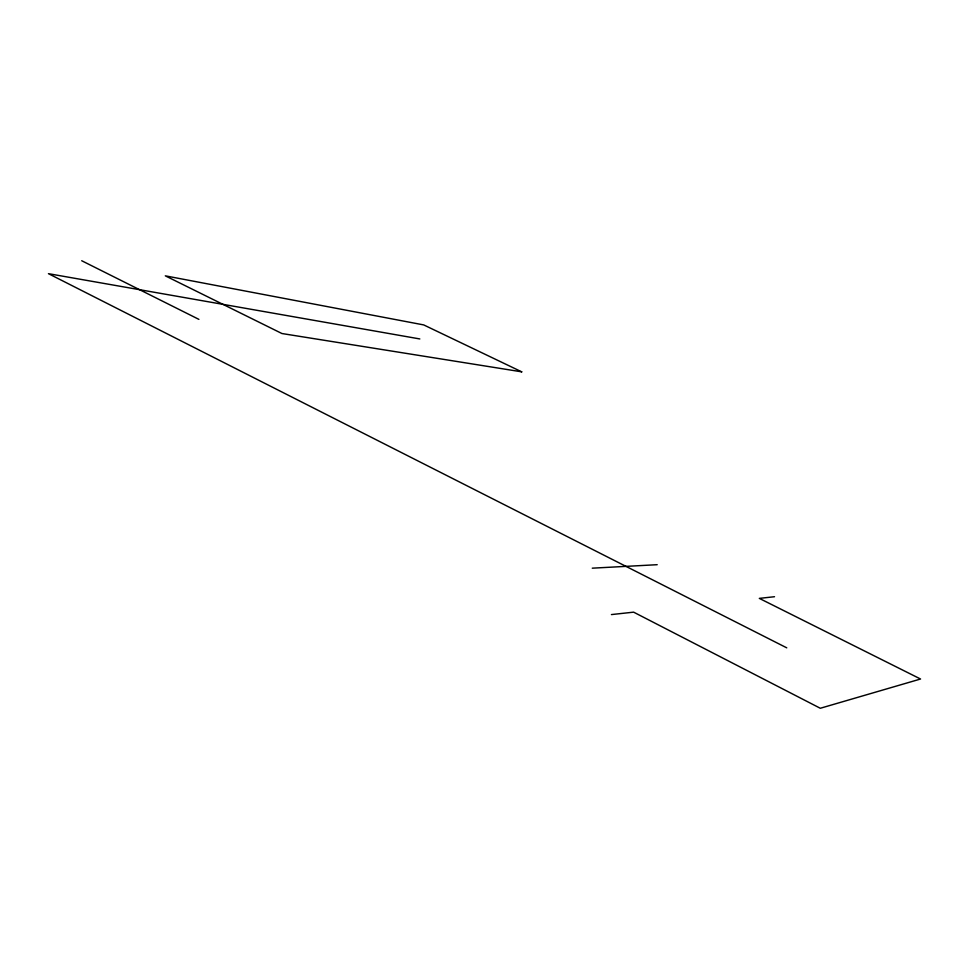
<?xml version="1.0" encoding="UTF-8"?>
<svg xmlns="http://www.w3.org/2000/svg" width="969" height="969" viewBox="0 0 969 969"><rect width="100%" height="100%" fill="white"/><g stroke="black" fill="none" stroke-linecap="round" stroke-linejoin="round"><path stroke-width="1.45" d="M611.427 614.576L633.629 612.154L820.295 708.266L920.55 679.015L759.321 598.382L774.522 596.722M592.277 568.173L657.2 564.697M419.831 338.944L48.45 273.67L786.755 647.837M81.711 260.734L198.911 319.37M521.734 371.842L281.943 333.53L165.311 275.838L423.719 324.918L521.734 371.842"/></g></svg>
